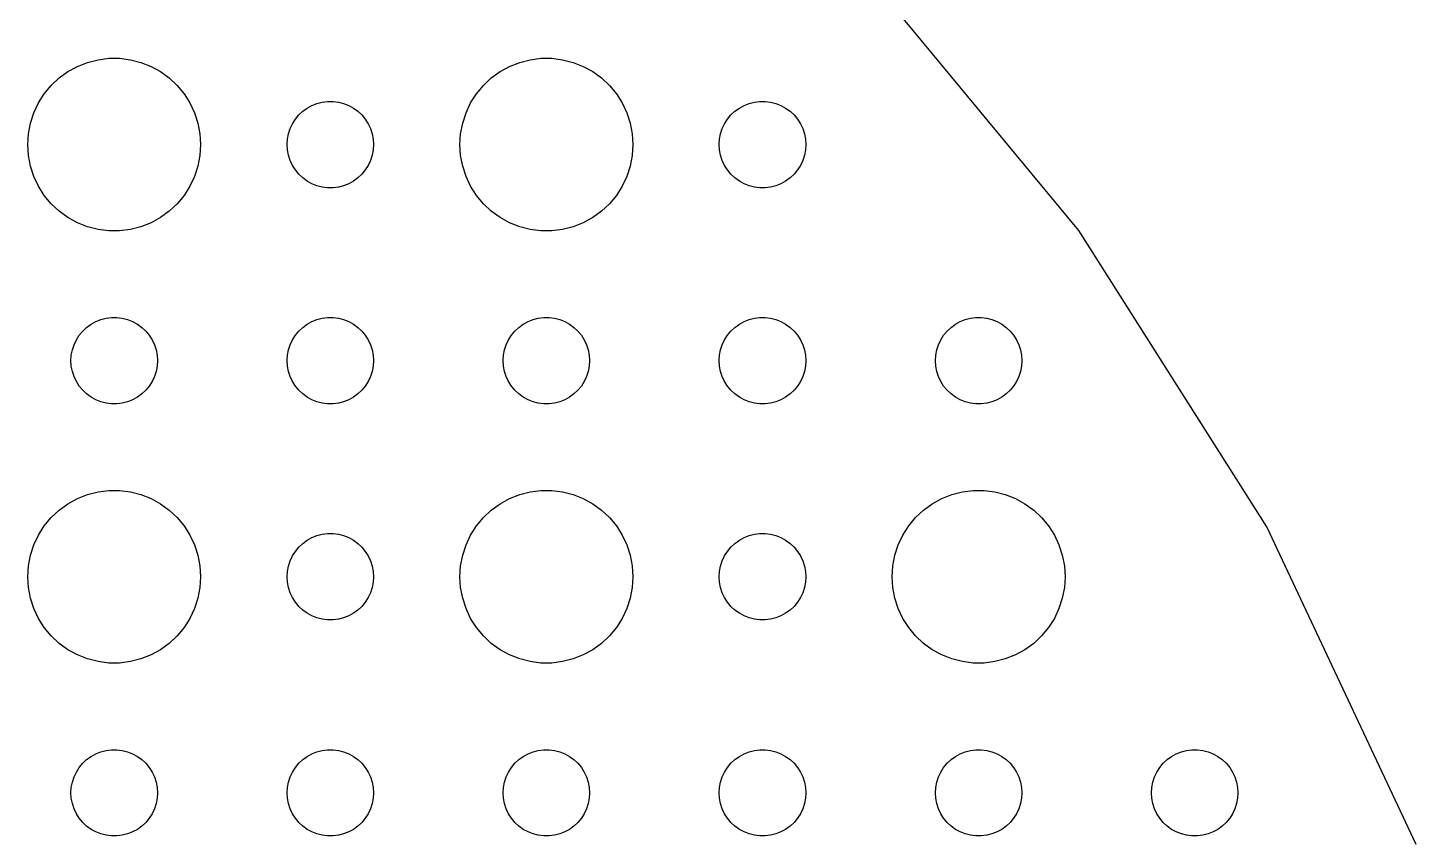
# Model space of a CAD drawing. Header units: metres. Extents: x -97 to 97, y -97 to 97.
# Drawn here: x 42 to 90.19, y 35.86 to 64.05 of the extents above; entities that cross this region are included whole.
import ezdxf

# ---------------------------------------------------------------- set-up
doc = ezdxf.new("R2010")
doc.units = ezdxf.units.M

msp = doc.modelspace()

# ---------------------------------------------------------------- linework, layer by layer
for p, q in [((78.4746, 57.0152), (70.7099, 66.4011)), ((43.3925, 62.533), (43.7227, 62.7145)), ((43.7227, 62.7145), (44.0729, 62.8532)), ((44.0729, 62.8532), (44.4379, 62.9469)), ((44.4379, 62.9469), (44.8116, 62.9941)), ((44.8116, 62.9941), (45.1884, 62.9941)), ((45.1884, 62.9941), (45.5621, 62.9469)), ((45.5621, 62.9469), (45.927, 62.8532)), ((45.927, 62.8532), (46.2773, 62.7145)), ((46.2773, 62.7145), (46.6075, 62.533)), ((58.3925, 62.533), (58.7227, 62.7145)), ((58.7227, 62.7145), (59.0729, 62.8532)), ((59.0729, 62.8532), (59.4379, 62.9469)), ((59.4379, 62.9469), (59.8116, 62.9941)), ((59.8116, 62.9941), (60.1884, 62.9941)), ((60.1884, 62.9941), (60.5621, 62.9469)), ((60.5621, 62.9469), (60.927, 62.8532)), ((60.927, 62.8532), (61.2773, 62.7145)), ((61.2773, 62.7145), (61.6075, 62.533)), ((42.8131, 62.0536), (43.0877, 62.3115)), ((43.0877, 62.3115), (43.3925, 62.533)), ((46.6075, 62.533), (46.9123, 62.3115)), ((46.9123, 62.3115), (47.1869, 62.0536)), ((57.8131, 62.0536), (58.0877, 62.3115)), ((58.0877, 62.3115), (58.3925, 62.533)), ((61.6075, 62.533), (61.9123, 62.3115)), ((61.9123, 62.3115), (62.1869, 62.0536)), ((42.3711, 61.4453), (42.5729, 61.7634)), ((42.5729, 61.7634), (42.8131, 62.0536)), ((47.1869, 62.0536), (47.427, 61.7634)), ((47.427, 61.7634), (47.6289, 61.4453)), ((57.3711, 61.4453), (57.5729, 61.7634)), ((57.5729, 61.7634), (57.8131, 62.0536)), ((62.1869, 62.0536), (62.427, 61.7634)), ((62.427, 61.7634), (62.6289, 61.4453)), ((42.2107, 61.1044), (42.3711, 61.4453)), ((47.6289, 61.4453), (47.7893, 61.1044)), ((51.5439, 61.1558), (51.6963, 61.2665)), ((51.6963, 61.2665), (51.8613, 61.3572)), ((51.8613, 61.3572), (52.0365, 61.4266)), ((52.0365, 61.4266), (52.2189, 61.4734)), ((52.2189, 61.4734), (52.4058, 61.497)), ((52.4058, 61.497), (52.5942, 61.497)), ((52.5942, 61.497), (52.7811, 61.4734)), ((52.7811, 61.4734), (52.9635, 61.4266)), ((52.9635, 61.4266), (53.1387, 61.3572)), ((53.1387, 61.3572), (53.3037, 61.2665)), ((53.3037, 61.2665), (53.4561, 61.1558)), ((57.2107, 61.1044), (57.3711, 61.4453)), ((62.6289, 61.4453), (62.7893, 61.1044)), ((66.5439, 61.1558), (66.6963, 61.2665)), ((66.6963, 61.2665), (66.8613, 61.3572)), ((66.8613, 61.3572), (67.0365, 61.4266)), ((67.0365, 61.4266), (67.2189, 61.4734)), ((67.2189, 61.4734), (67.4058, 61.497)), ((67.4058, 61.497), (67.5942, 61.497)), ((67.5942, 61.497), (67.7811, 61.4734)), ((67.7811, 61.4734), (67.9635, 61.4266)), ((67.9635, 61.4266), (68.1387, 61.3572)), ((68.1387, 61.3572), (68.3037, 61.2665)), ((68.3037, 61.2665), (68.4561, 61.1558)), ((42.0237, 60.376), (42.0942, 60.7461)), ((42.0942, 60.7461), (42.2107, 61.1044)), ((47.7893, 61.1044), (47.9057, 60.7461)), ((47.9057, 60.7461), (47.9763, 60.376)), ((51.1053, 60.5522), (51.1855, 60.7226)), ((51.1855, 60.7226), (51.2865, 60.8817)), ((51.2865, 60.8817), (51.4065, 61.0268)), ((51.4065, 61.0268), (51.5439, 61.1558)), ((53.4561, 61.1558), (53.5934, 61.0268)), ((53.5934, 61.0268), (53.7135, 60.8817)), ((53.7135, 60.8817), (53.8145, 60.7226)), ((53.8145, 60.7226), (53.8947, 60.5522)), ((57.0237, 60.376), (57.0942, 60.7461)), ((57.0942, 60.7461), (57.2107, 61.1044)), ((62.7893, 61.1044), (62.9057, 60.7461)), ((62.9057, 60.7461), (62.9763, 60.376)), ((66.1053, 60.5522), (66.1855, 60.7226)), ((66.1855, 60.7226), (66.2865, 60.8817)), ((66.2865, 60.8817), (66.4065, 61.0268)), ((66.4065, 61.0268), (66.5439, 61.1558)), ((68.4561, 61.1558), (68.5934, 61.0268)), ((68.5934, 61.0268), (68.7135, 60.8817)), ((68.7135, 60.8817), (68.8145, 60.7226)), ((68.8145, 60.7226), (68.8947, 60.5522)), ((42, 60), (42.0237, 60.376)), ((47.9763, 60.376), (48, 60)), ((51.0118, 60.188), (51.0471, 60.373)), ((51.0471, 60.373), (51.1053, 60.5522)), ((53.8947, 60.5522), (53.9529, 60.373)), ((53.9529, 60.373), (53.9882, 60.188)), ((57, 60), (57.0237, 60.376)), ((62.9763, 60.376), (63, 60)), ((66.0118, 60.188), (66.0471, 60.373)), ((66.0471, 60.373), (66.1053, 60.5522)), ((68.8947, 60.5522), (68.9529, 60.373)), ((68.9529, 60.373), (68.9882, 60.188)), ((42.0237, 59.624), (42, 60)), ((48, 60), (47.9763, 59.624)), ((51, 60), (51.0118, 60.188)), ((51.0118, 59.812), (51, 60)), ((51.0471, 59.627), (51.0118, 59.812)), ((53.9882, 59.812), (53.9529, 59.627)), ((53.9882, 60.188), (54, 60)), ((54, 60), (53.9882, 59.812)), ((57.0237, 59.624), (57, 60)), ((63, 60), (62.9763, 59.624)), ((66, 60), (66.0118, 60.188)), ((66.0118, 59.812), (66, 60)), ((66.0471, 59.627), (66.0118, 59.812)), ((68.9882, 59.812), (68.9529, 59.627)), ((68.9882, 60.188), (69, 60)), ((69, 60), (68.9882, 59.812)), ((42.0942, 59.2539), (42.0237, 59.624)), ((47.9763, 59.624), (47.9057, 59.2539)), ((51.1053, 59.4478), (51.0471, 59.627)), ((51.1855, 59.2774), (51.1053, 59.4478)), ((51.2865, 59.1183), (51.1855, 59.2774)), ((53.8145, 59.2774), (53.7135, 59.1183)), ((53.8947, 59.4478), (53.8145, 59.2774)), ((53.9529, 59.627), (53.8947, 59.4478)), ((57.0942, 59.2539), (57.0237, 59.624)), ((62.9763, 59.624), (62.9057, 59.2539)), ((66.1053, 59.4478), (66.0471, 59.627)), ((66.1855, 59.2774), (66.1053, 59.4478)), ((66.2865, 59.1183), (66.1855, 59.2774)), ((68.8145, 59.2774), (68.7135, 59.1183)), ((68.8947, 59.4478), (68.8145, 59.2774)), ((68.9529, 59.627), (68.8947, 59.4478)), ((42.2107, 58.8956), (42.0942, 59.2539)), ((42.3711, 58.5547), (42.2107, 58.8956)), ((47.7893, 58.8956), (47.6289, 58.5547)), ((47.9057, 59.2539), (47.7893, 58.8956)), ((51.4065, 58.9732), (51.2865, 59.1183)), ((51.5439, 58.8442), (51.4065, 58.9732)), ((51.6963, 58.7335), (51.5439, 58.8442)), ((53.4561, 58.8442), (53.3037, 58.7335)), ((53.5934, 58.9732), (53.4561, 58.8442)), ((53.7135, 59.1183), (53.5934, 58.9732)), ((57.2107, 58.8956), (57.0942, 59.2539)), ((57.3711, 58.5547), (57.2107, 58.8956)), ((62.7893, 58.8956), (62.6289, 58.5547)), ((62.9057, 59.2539), (62.7893, 58.8956)), ((66.4065, 58.9732), (66.2865, 59.1183)), ((66.5439, 58.8442), (66.4065, 58.9732)), ((66.6963, 58.7335), (66.5439, 58.8442)), ((68.4561, 58.8442), (68.3037, 58.7335)), ((68.5934, 58.9732), (68.4561, 58.8442)), ((68.7135, 59.1183), (68.5934, 58.9732)), ((42.5729, 58.2366), (42.3711, 58.5547)), ((47.6289, 58.5547), (47.427, 58.2366)), ((51.8613, 58.6428), (51.6963, 58.7335)), ((52.0365, 58.5734), (51.8613, 58.6428)), ((52.2189, 58.5266), (52.0365, 58.5734)), ((52.4058, 58.503), (52.2189, 58.5266)), ((52.5942, 58.503), (52.4058, 58.503)), ((52.7811, 58.5266), (52.5942, 58.503)), ((52.9635, 58.5734), (52.7811, 58.5266)), ((53.1387, 58.6428), (52.9635, 58.5734)), ((53.3037, 58.7335), (53.1387, 58.6428)), ((57.5729, 58.2366), (57.3711, 58.5547)), ((62.6289, 58.5547), (62.427, 58.2366)), ((66.8613, 58.6428), (66.6963, 58.7335)), ((67.0365, 58.5734), (66.8613, 58.6428)), ((67.2189, 58.5266), (67.0365, 58.5734)), ((67.4058, 58.503), (67.2189, 58.5266)), ((67.5942, 58.503), (67.4058, 58.503)), ((67.7811, 58.5266), (67.5942, 58.503)), ((67.9635, 58.5734), (67.7811, 58.5266)), ((68.1387, 58.6428), (67.9635, 58.5734)), ((68.3037, 58.7335), (68.1387, 58.6428)), ((42.8131, 57.9464), (42.5729, 58.2366)), ((43.0877, 57.6885), (42.8131, 57.9464)), ((47.1869, 57.9464), (46.9123, 57.6885)), ((47.427, 58.2366), (47.1869, 57.9464)), ((57.8131, 57.9464), (57.5729, 58.2366)), ((58.0877, 57.6885), (57.8131, 57.9464)), ((62.1869, 57.9464), (61.9123, 57.6885)), ((62.427, 58.2366), (62.1869, 57.9464)), ((43.3925, 57.467), (43.0877, 57.6885)), ((43.7227, 57.2855), (43.3925, 57.467)), ((46.6075, 57.467), (46.2773, 57.2855)), ((46.9123, 57.6885), (46.6075, 57.467)), ((58.3925, 57.467), (58.0877, 57.6885)), ((58.7227, 57.2855), (58.3925, 57.467)), ((61.6075, 57.467), (61.2773, 57.2855)), ((61.9123, 57.6885), (61.6075, 57.467)), ((44.0729, 57.1468), (43.7227, 57.2855)), ((44.4379, 57.0531), (44.0729, 57.1468)), ((44.8116, 57.0059), (44.4379, 57.0531)), ((45.1884, 57.0059), (44.8116, 57.0059)), ((45.5621, 57.0531), (45.1884, 57.0059)), ((45.927, 57.1468), (45.5621, 57.0531)), ((46.2773, 57.2855), (45.927, 57.1468)), ((59.0729, 57.1468), (58.7227, 57.2855)), ((59.4379, 57.0531), (59.0729, 57.1468)), ((59.8116, 57.0059), (59.4379, 57.0531)), ((60.1884, 57.0059), (59.8116, 57.0059)), ((60.5621, 57.0531), (60.1884, 57.0059)), ((60.927, 57.1468), (60.5621, 57.0531)), ((61.2773, 57.2855), (60.927, 57.1468)), ((85.0017, 46.7301), (78.4746, 57.0152)), ((44.5365, 53.9266), (44.7189, 53.9734)), ((44.7189, 53.9734), (44.9058, 53.997)), ((44.9058, 53.997), (45.0942, 53.997)), ((45.0942, 53.997), (45.2811, 53.9734)), ((45.2811, 53.9734), (45.4635, 53.9266)), ((52.0365, 53.9266), (52.2189, 53.9734)), ((52.2189, 53.9734), (52.4058, 53.997)), ((52.4058, 53.997), (52.5942, 53.997)), ((52.5942, 53.997), (52.7811, 53.9734)), ((52.7811, 53.9734), (52.9635, 53.9266)), ((59.5365, 53.9266), (59.7189, 53.9734)), ((59.7189, 53.9734), (59.9058, 53.997)), ((59.9058, 53.997), (60.0942, 53.997)), ((60.0942, 53.997), (60.2811, 53.9734)), ((60.2811, 53.9734), (60.4635, 53.9266)), ((67.0365, 53.9266), (67.2189, 53.9734)), ((67.2189, 53.9734), (67.4058, 53.997)), ((67.4058, 53.997), (67.5942, 53.997)), ((67.5942, 53.997), (67.7811, 53.9734)), ((67.7811, 53.9734), (67.9635, 53.9266)), ((74.5365, 53.9266), (74.7189, 53.9734)), ((74.7189, 53.9734), (74.9058, 53.997)), ((74.9058, 53.997), (75.0942, 53.997)), ((75.0942, 53.997), (75.2811, 53.9734)), ((75.2811, 53.9734), (75.4635, 53.9266)), ((43.7865, 53.3817), (43.9065, 53.5268)), ((43.9065, 53.5268), (44.0439, 53.6558)), ((44.0439, 53.6558), (44.1963, 53.7665)), ((44.1963, 53.7665), (44.3613, 53.8572)), ((44.3613, 53.8572), (44.5365, 53.9266)), ((45.4635, 53.9266), (45.6387, 53.8572)), ((45.6387, 53.8572), (45.8037, 53.7665)), ((45.8037, 53.7665), (45.9561, 53.6558)), ((45.9561, 53.6558), (46.0934, 53.5268)), ((46.0934, 53.5268), (46.2135, 53.3817)), ((51.2865, 53.3817), (51.4065, 53.5268)), ((51.4065, 53.5268), (51.5439, 53.6558)), ((51.5439, 53.6558), (51.6963, 53.7665)), ((51.6963, 53.7665), (51.8613, 53.8572)), ((51.8613, 53.8572), (52.0365, 53.9266)), ((52.9635, 53.9266), (53.1387, 53.8572)), ((53.1387, 53.8572), (53.3037, 53.7665)), ((53.3037, 53.7665), (53.4561, 53.6558)), ((53.4561, 53.6558), (53.5934, 53.5268)), ((53.5934, 53.5268), (53.7135, 53.3817)), ((58.7865, 53.3817), (58.9065, 53.5268)), ((58.9065, 53.5268), (59.0439, 53.6558)), ((59.0439, 53.6558), (59.1963, 53.7665)), ((59.1963, 53.7665), (59.3613, 53.8572)), ((59.3613, 53.8572), (59.5365, 53.9266)), ((60.4635, 53.9266), (60.6387, 53.8572)), ((60.6387, 53.8572), (60.8037, 53.7665)), ((60.8037, 53.7665), (60.9561, 53.6558)), ((60.9561, 53.6558), (61.0934, 53.5268)), ((61.0934, 53.5268), (61.2135, 53.3817)), ((66.2865, 53.3817), (66.4065, 53.5268)), ((66.4065, 53.5268), (66.5439, 53.6558)), ((66.5439, 53.6558), (66.6963, 53.7665)), ((66.6963, 53.7665), (66.8613, 53.8572)), ((66.8613, 53.8572), (67.0365, 53.9266)), ((67.9635, 53.9266), (68.1387, 53.8572)), ((68.1387, 53.8572), (68.3037, 53.7665)), ((68.3037, 53.7665), (68.4561, 53.6558)), ((68.4561, 53.6558), (68.5934, 53.5268)), ((68.5934, 53.5268), (68.7135, 53.3817)), ((73.7865, 53.3817), (73.9065, 53.5268)), ((73.9065, 53.5268), (74.0439, 53.6558)), ((74.0439, 53.6558), (74.1963, 53.7665)), ((74.1963, 53.7665), (74.3613, 53.8572)), ((74.3613, 53.8572), (74.5365, 53.9266)), ((75.4635, 53.9266), (75.6387, 53.8572)), ((75.6387, 53.8572), (75.8037, 53.7665)), ((75.8037, 53.7665), (75.9561, 53.6558)), ((75.9561, 53.6558), (76.0934, 53.5268)), ((76.0934, 53.5268), (76.2135, 53.3817)), ((43.5471, 52.873), (43.6053, 53.0522)), ((43.6053, 53.0522), (43.6855, 53.2226)), ((43.6855, 53.2226), (43.7865, 53.3817)), ((46.2135, 53.3817), (46.3145, 53.2226)), ((46.3145, 53.2226), (46.3947, 53.0522)), ((46.3947, 53.0522), (46.4529, 52.873)), ((51.0471, 52.873), (51.1053, 53.0522)), ((51.1053, 53.0522), (51.1855, 53.2226)), ((51.1855, 53.2226), (51.2865, 53.3817)), ((53.7135, 53.3817), (53.8145, 53.2226)), ((53.8145, 53.2226), (53.8947, 53.0522)), ((53.8947, 53.0522), (53.9529, 52.873)), ((58.5471, 52.873), (58.6053, 53.0522)), ((58.6053, 53.0522), (58.6855, 53.2226)), ((58.6855, 53.2226), (58.7865, 53.3817)), ((61.2135, 53.3817), (61.3145, 53.2226)), ((61.3145, 53.2226), (61.3947, 53.0522)), ((61.3947, 53.0522), (61.4529, 52.873)), ((66.0471, 52.873), (66.1053, 53.0522)), ((66.1053, 53.0522), (66.1855, 53.2226)), ((66.1855, 53.2226), (66.2865, 53.3817)), ((68.7135, 53.3817), (68.8145, 53.2226)), ((68.8145, 53.2226), (68.8947, 53.0522)), ((68.8947, 53.0522), (68.9529, 52.873)), ((73.5471, 52.873), (73.6053, 53.0522)), ((73.6053, 53.0522), (73.6855, 53.2226)), ((73.6855, 53.2226), (73.7865, 53.3817)), ((76.2135, 53.3817), (76.3145, 53.2226)), ((76.3145, 53.2226), (76.3947, 53.0522)), ((76.3947, 53.0522), (76.4529, 52.873)), ((43.5, 52.5), (43.5118, 52.688)), ((43.5118, 52.688), (43.5471, 52.873)), ((46.4529, 52.873), (46.4882, 52.688)), ((46.4882, 52.688), (46.5, 52.5)), ((51, 52.5), (51.0118, 52.688)), ((51.0118, 52.688), (51.0471, 52.873)), ((53.9529, 52.873), (53.9882, 52.688)), ((53.9882, 52.688), (54, 52.5)), ((58.5, 52.5), (58.5118, 52.688)), ((58.5118, 52.688), (58.5471, 52.873)), ((61.4529, 52.873), (61.4882, 52.688)), ((61.4882, 52.688), (61.5, 52.5)), ((66, 52.5), (66.0118, 52.688)), ((66.0118, 52.688), (66.0471, 52.873)), ((68.9529, 52.873), (68.9882, 52.688)), ((68.9882, 52.688), (69, 52.5)), ((73.5, 52.5), (73.5118, 52.688)), ((73.5118, 52.688), (73.5471, 52.873)), ((76.4529, 52.873), (76.4882, 52.688)), ((76.4882, 52.688), (76.5, 52.5)), ((43.5118, 52.312), (43.5, 52.5)), ((43.5471, 52.127), (43.5118, 52.312)), ((43.6053, 51.9478), (43.5471, 52.127)), ((46.4529, 52.127), (46.3947, 51.9478)), ((46.4882, 52.312), (46.4529, 52.127)), ((46.5, 52.5), (46.4882, 52.312)), ((51.0118, 52.312), (51, 52.5)), ((51.0471, 52.127), (51.0118, 52.312)), ((51.1053, 51.9478), (51.0471, 52.127)), ((53.9529, 52.127), (53.8947, 51.9478)), ((53.9882, 52.312), (53.9529, 52.127)), ((54, 52.5), (53.9882, 52.312)), ((58.5118, 52.312), (58.5, 52.5)), ((58.5471, 52.127), (58.5118, 52.312)), ((58.6053, 51.9478), (58.5471, 52.127)), ((61.4529, 52.127), (61.3947, 51.9478)), ((61.4882, 52.312), (61.4529, 52.127)), ((61.5, 52.5), (61.4882, 52.312)), ((66.0118, 52.312), (66, 52.5)), ((66.0471, 52.127), (66.0118, 52.312)), ((66.1053, 51.9478), (66.0471, 52.127)), ((68.9529, 52.127), (68.8947, 51.9478)), ((68.9882, 52.312), (68.9529, 52.127)), ((69, 52.5), (68.9882, 52.312)), ((73.5118, 52.312), (73.5, 52.5)), ((73.5471, 52.127), (73.5118, 52.312)), ((73.6053, 51.9478), (73.5471, 52.127)), ((76.4529, 52.127), (76.3947, 51.9478)), ((76.4882, 52.312), (76.4529, 52.127)), ((76.5, 52.5), (76.4882, 52.312)), ((43.6855, 51.7774), (43.6053, 51.9478)), ((43.7865, 51.6183), (43.6855, 51.7774)), ((43.9065, 51.4732), (43.7865, 51.6183)), ((46.2135, 51.6183), (46.0934, 51.4732)), ((46.3145, 51.7774), (46.2135, 51.6183)), ((46.3947, 51.9478), (46.3145, 51.7774)), ((51.1855, 51.7774), (51.1053, 51.9478)), ((51.2865, 51.6183), (51.1855, 51.7774)), ((51.4065, 51.4732), (51.2865, 51.6183)), ((53.7135, 51.6183), (53.5934, 51.4732)), ((53.8145, 51.7774), (53.7135, 51.6183)), ((53.8947, 51.9478), (53.8145, 51.7774)), ((58.6855, 51.7774), (58.6053, 51.9478)), ((58.7865, 51.6183), (58.6855, 51.7774)), ((58.9065, 51.4732), (58.7865, 51.6183)), ((61.2135, 51.6183), (61.0934, 51.4732)), ((61.3145, 51.7774), (61.2135, 51.6183)), ((61.3947, 51.9478), (61.3145, 51.7774)), ((66.1855, 51.7774), (66.1053, 51.9478)), ((66.2865, 51.6183), (66.1855, 51.7774)), ((66.4065, 51.4732), (66.2865, 51.6183)), ((68.7135, 51.6183), (68.5934, 51.4732)), ((68.8145, 51.7774), (68.7135, 51.6183)), ((68.8947, 51.9478), (68.8145, 51.7774)), ((73.6855, 51.7774), (73.6053, 51.9478)), ((73.7865, 51.6183), (73.6855, 51.7774)), ((73.9065, 51.4732), (73.7865, 51.6183)), ((76.2135, 51.6183), (76.0934, 51.4732)), ((76.3145, 51.7774), (76.2135, 51.6183)), ((76.3947, 51.9478), (76.3145, 51.7774)), ((44.0439, 51.3442), (43.9065, 51.4732)), ((44.1963, 51.2335), (44.0439, 51.3442)), ((44.3613, 51.1428), (44.1963, 51.2335)), ((44.5365, 51.0734), (44.3613, 51.1428)), ((45.6387, 51.1428), (45.4635, 51.0734)), ((45.8037, 51.2335), (45.6387, 51.1428)), ((45.9561, 51.3442), (45.8037, 51.2335)), ((46.0934, 51.4732), (45.9561, 51.3442)), ((51.5439, 51.3442), (51.4065, 51.4732)), ((51.6963, 51.2335), (51.5439, 51.3442)), ((51.8613, 51.1428), (51.6963, 51.2335)), ((52.0365, 51.0734), (51.8613, 51.1428)), ((53.1387, 51.1428), (52.9635, 51.0734)), ((53.3037, 51.2335), (53.1387, 51.1428)), ((53.4561, 51.3442), (53.3037, 51.2335)), ((53.5934, 51.4732), (53.4561, 51.3442)), ((59.0439, 51.3442), (58.9065, 51.4732)), ((59.1963, 51.2335), (59.0439, 51.3442)), ((59.3613, 51.1428), (59.1963, 51.2335)), ((59.5365, 51.0734), (59.3613, 51.1428)), ((60.6387, 51.1428), (60.4635, 51.0734)), ((60.8037, 51.2335), (60.6387, 51.1428)), ((60.9561, 51.3442), (60.8037, 51.2335)), ((61.0934, 51.4732), (60.9561, 51.3442)), ((66.5439, 51.3442), (66.4065, 51.4732)), ((66.6963, 51.2335), (66.5439, 51.3442)), ((66.8613, 51.1428), (66.6963, 51.2335)), ((67.0365, 51.0734), (66.8613, 51.1428)), ((68.1387, 51.1428), (67.9635, 51.0734)), ((68.3037, 51.2335), (68.1387, 51.1428)), ((68.4561, 51.3442), (68.3037, 51.2335)), ((68.5934, 51.4732), (68.4561, 51.3442)), ((74.0439, 51.3442), (73.9065, 51.4732)), ((74.1963, 51.2335), (74.0439, 51.3442)), ((74.3613, 51.1428), (74.1963, 51.2335)), ((74.5365, 51.0734), (74.3613, 51.1428)), ((75.6387, 51.1428), (75.4635, 51.0734)), ((75.8037, 51.2335), (75.6387, 51.1428)), ((75.9561, 51.3442), (75.8037, 51.2335)), ((76.0934, 51.4732), (75.9561, 51.3442)), ((44.7189, 51.0266), (44.5365, 51.0734)), ((44.9058, 51.003), (44.7189, 51.0266)), ((45.0942, 51.003), (44.9058, 51.003)), ((45.2811, 51.0266), (45.0942, 51.003)), ((45.4635, 51.0734), (45.2811, 51.0266)), ((52.2189, 51.0266), (52.0365, 51.0734)), ((52.4058, 51.003), (52.2189, 51.0266)), ((52.5942, 51.003), (52.4058, 51.003)), ((52.7811, 51.0266), (52.5942, 51.003)), ((52.9635, 51.0734), (52.7811, 51.0266)), ((59.7189, 51.0266), (59.5365, 51.0734)), ((59.9058, 51.003), (59.7189, 51.0266)), ((60.0942, 51.003), (59.9058, 51.003)), ((60.2811, 51.0266), (60.0942, 51.003)), ((60.4635, 51.0734), (60.2811, 51.0266)), ((67.2189, 51.0266), (67.0365, 51.0734)), ((67.4058, 51.003), (67.2189, 51.0266)), ((67.5942, 51.003), (67.4058, 51.003)), ((67.7811, 51.0266), (67.5942, 51.003)), ((67.9635, 51.0734), (67.7811, 51.0266)), ((74.7189, 51.0266), (74.5365, 51.0734)), ((74.9058, 51.003), (74.7189, 51.0266)), ((75.0942, 51.003), (74.9058, 51.003)), ((75.2811, 51.0266), (75.0942, 51.003)), ((75.4635, 51.0734), (75.2811, 51.0266)), ((43.3925, 47.533), (43.7227, 47.7145)), ((43.7227, 47.7145), (44.0729, 47.8532)), ((44.0729, 47.8532), (44.4379, 47.9469)), ((44.4379, 47.9469), (44.8116, 47.9941)), ((44.8116, 47.9941), (45.1884, 47.9941)), ((45.1884, 47.9941), (45.5621, 47.9469)), ((45.5621, 47.9469), (45.927, 47.8532)), ((45.927, 47.8532), (46.2773, 47.7145)), ((46.2773, 47.7145), (46.6075, 47.533)), ((58.3925, 47.533), (58.7227, 47.7145)), ((58.7227, 47.7145), (59.0729, 47.8532)), ((59.0729, 47.8532), (59.4379, 47.9469)), ((59.4379, 47.9469), (59.8116, 47.9941)), ((59.8116, 47.9941), (60.1884, 47.9941)), ((60.1884, 47.9941), (60.5621, 47.9469)), ((60.5621, 47.9469), (60.927, 47.8532)), ((60.927, 47.8532), (61.2773, 47.7145)), ((61.2773, 47.7145), (61.6075, 47.533)), ((73.3925, 47.533), (73.7227, 47.7145)), ((73.7227, 47.7145), (74.073, 47.8532)), ((74.073, 47.8532), (74.4379, 47.9469)), ((74.4379, 47.9469), (74.8116, 47.9941)), ((74.8116, 47.9941), (75.1884, 47.9941)), ((75.1884, 47.9941), (75.5621, 47.9469)), ((75.5621, 47.9469), (75.927, 47.8532)), ((75.927, 47.8532), (76.2773, 47.7145)), ((76.2773, 47.7145), (76.6075, 47.533)), ((42.8131, 47.0536), (43.0877, 47.3115)), ((43.0877, 47.3115), (43.3925, 47.533)), ((46.6075, 47.533), (46.9123, 47.3115)), ((46.9123, 47.3115), (47.1869, 47.0536)), ((57.8131, 47.0536), (58.0877, 47.3115)), ((58.0877, 47.3115), (58.3925, 47.533)), ((61.6075, 47.533), (61.9123, 47.3115)), ((61.9123, 47.3115), (62.1869, 47.0536)), ((72.8131, 47.0536), (73.0877, 47.3115)), ((73.0877, 47.3115), (73.3925, 47.533)), ((76.6075, 47.533), (76.9123, 47.3115)), ((76.9123, 47.3115), (77.1869, 47.0536)), ((42.3711, 46.4453), (42.5729, 46.7634)), ((42.5729, 46.7634), (42.8131, 47.0536)), ((47.1869, 47.0536), (47.427, 46.7634)), ((47.427, 46.7634), (47.6289, 46.4453)), ((57.3711, 46.4453), (57.5729, 46.7634)), ((57.5729, 46.7634), (57.8131, 47.0536)), ((62.1869, 47.0536), (62.427, 46.7634)), ((62.427, 46.7634), (62.6289, 46.4453)), ((72.3711, 46.4453), (72.573, 46.7634)), ((72.573, 46.7634), (72.8131, 47.0536)), ((77.1869, 47.0536), (77.427, 46.7634)), ((77.427, 46.7634), (77.6289, 46.4453)), ((42.2107, 46.1044), (42.3711, 46.4453)), ((47.6289, 46.4453), (47.7893, 46.1044)), ((51.5439, 46.1558), (51.6963, 46.2665)), ((51.6963, 46.2665), (51.8613, 46.3572)), ((51.8613, 46.3572), (52.0365, 46.4266)), ((52.0365, 46.4266), (52.2189, 46.4734)), ((52.2189, 46.4734), (52.4058, 46.497)), ((52.4058, 46.497), (52.5942, 46.497)), ((52.5942, 46.497), (52.7811, 46.4734)), ((52.7811, 46.4734), (52.9635, 46.4266)), ((52.9635, 46.4266), (53.1387, 46.3572)), ((53.1387, 46.3572), (53.3037, 46.2665)), ((53.3037, 46.2665), (53.4561, 46.1558)), ((57.2107, 46.1044), (57.3711, 46.4453)), ((62.6289, 46.4453), (62.7893, 46.1044)), ((66.5439, 46.1558), (66.6963, 46.2665)), ((66.6963, 46.2665), (66.8613, 46.3572)), ((66.8613, 46.3572), (67.0365, 46.4266)), ((67.0365, 46.4266), (67.2189, 46.4734)), ((67.2189, 46.4734), (67.4058, 46.497)), ((67.4058, 46.497), (67.5942, 46.497)), ((67.5942, 46.497), (67.7811, 46.4734)), ((67.7811, 46.4734), (67.9635, 46.4266)), ((67.9635, 46.4266), (68.1387, 46.3572)), ((68.1387, 46.3572), (68.3037, 46.2665)), ((68.3037, 46.2665), (68.4561, 46.1558)), ((72.2107, 46.1044), (72.3711, 46.4453)), ((77.6289, 46.4453), (77.7893, 46.1044)), ((90.1883, 35.7081), (85.0017, 46.7301)), ((42.0942, 45.7461), (42.2107, 46.1044)), ((47.7893, 46.1044), (47.9057, 45.7461)), ((51.1855, 45.7226), (51.2865, 45.8817)), ((51.2865, 45.8817), (51.4065, 46.0268)), ((51.4065, 46.0268), (51.5439, 46.1558)), ((53.4561, 46.1558), (53.5934, 46.0268)), ((53.5934, 46.0268), (53.7135, 45.8817)), ((53.7135, 45.8817), (53.8145, 45.7226)), ((57.0942, 45.7461), (57.2107, 46.1044)), ((62.7893, 46.1044), (62.9057, 45.7461)), ((66.1855, 45.7226), (66.2865, 45.8817)), ((66.2865, 45.8817), (66.4065, 46.0268)), ((66.4065, 46.0268), (66.5439, 46.1558)), ((68.4561, 46.1558), (68.5934, 46.0268)), ((68.5934, 46.0268), (68.7135, 45.8817)), ((68.7135, 45.8817), (68.8145, 45.7226)), ((72.0943, 45.7461), (72.2107, 46.1044)), ((77.7893, 46.1044), (77.9057, 45.7461)), ((42, 45), (42.0237, 45.376)), ((42.0237, 45.376), (42.0942, 45.7461)), ((47.9057, 45.7461), (47.9763, 45.376)), ((47.9763, 45.376), (48, 45)), ((51.0118, 45.188), (51.0471, 45.373)), ((51.0471, 45.373), (51.1053, 45.5522)), ((51.1053, 45.5522), (51.1855, 45.7226)), ((53.8145, 45.7226), (53.8947, 45.5522)), ((53.8947, 45.5522), (53.9529, 45.373)), ((53.9529, 45.373), (53.9882, 45.188)), ((57, 45), (57.0237, 45.376)), ((57.0237, 45.376), (57.0942, 45.7461)), ((62.9057, 45.7461), (62.9763, 45.376)), ((62.9763, 45.376), (63, 45)), ((66.0118, 45.188), (66.0471, 45.373)), ((66.0471, 45.373), (66.1053, 45.5522)), ((66.1053, 45.5522), (66.1855, 45.7226)), ((68.8145, 45.7226), (68.8947, 45.5522)), ((68.8947, 45.5522), (68.9529, 45.373)), ((68.9529, 45.373), (68.9882, 45.188)), ((72, 45), (72.0237, 45.376)), ((72.0237, 45.376), (72.0943, 45.7461)), ((77.9057, 45.7461), (77.9763, 45.376)), ((77.9763, 45.376), (78, 45)), ((42.0237, 44.624), (42, 45)), ((48, 45), (47.9763, 44.624)), ((51, 45), (51.0118, 45.188)), ((51.0118, 44.812), (51, 45)), ((53.9882, 45.188), (54, 45)), ((54, 45), (53.9882, 44.812)), ((57.0237, 44.624), (57, 45)), ((63, 45), (62.9763, 44.624)), ((66, 45), (66.0118, 45.188)), ((66.0118, 44.812), (66, 45)), ((68.9882, 45.188), (69, 45)), ((69, 45), (68.9882, 44.812)), ((72.0237, 44.624), (72, 45)), ((78, 45), (77.9763, 44.624)), ((42.0942, 44.2539), (42.0237, 44.624)), ((47.9763, 44.624), (47.9057, 44.2539)), ((51.0471, 44.627), (51.0118, 44.812)), ((51.1053, 44.4478), (51.0471, 44.627)), ((51.1855, 44.2774), (51.1053, 44.4478)), ((53.8947, 44.4478), (53.8145, 44.2774)), ((53.9529, 44.627), (53.8947, 44.4478)), ((53.9882, 44.812), (53.9529, 44.627)), ((57.0942, 44.2539), (57.0237, 44.624)), ((62.9763, 44.624), (62.9057, 44.2539)), ((66.0471, 44.627), (66.0118, 44.812)), ((66.1053, 44.4478), (66.0471, 44.627)), ((66.1855, 44.2774), (66.1053, 44.4478)), ((68.8947, 44.4478), (68.8145, 44.2774)), ((68.9529, 44.627), (68.8947, 44.4478)), ((68.9882, 44.812), (68.9529, 44.627)), ((72.0943, 44.2539), (72.0237, 44.624)), ((77.9763, 44.624), (77.9057, 44.2539)), ((42.2107, 43.8956), (42.0942, 44.2539)), ((42.3711, 43.5547), (42.2107, 43.8956)), ((47.7893, 43.8956), (47.6289, 43.5547)), ((47.9057, 44.2539), (47.7893, 43.8956)), ((51.2865, 44.1183), (51.1855, 44.2774)), ((51.4065, 43.9732), (51.2865, 44.1183)), ((51.5439, 43.8442), (51.4065, 43.9732)), ((53.5934, 43.9732), (53.4561, 43.8442)), ((53.7135, 44.1183), (53.5934, 43.9732)), ((53.8145, 44.2774), (53.7135, 44.1183)), ((57.2107, 43.8956), (57.0942, 44.2539)), ((57.3711, 43.5547), (57.2107, 43.8956)), ((62.7893, 43.8956), (62.6289, 43.5547)), ((62.9057, 44.2539), (62.7893, 43.8956)), ((66.2865, 44.1183), (66.1855, 44.2774)), ((66.4065, 43.9732), (66.2865, 44.1183)), ((66.5439, 43.8442), (66.4065, 43.9732)), ((68.5934, 43.9732), (68.4561, 43.8442)), ((68.7135, 44.1183), (68.5934, 43.9732)), ((68.8145, 44.2774), (68.7135, 44.1183)), ((72.2107, 43.8956), (72.0943, 44.2539)), ((72.3711, 43.5547), (72.2107, 43.8956)), ((77.7893, 43.8956), (77.6289, 43.5547)), ((77.9057, 44.2539), (77.7893, 43.8956)), ((42.5729, 43.2366), (42.3711, 43.5547)), ((47.6289, 43.5547), (47.427, 43.2366)), ((51.6963, 43.7335), (51.5439, 43.8442)), ((51.8613, 43.6428), (51.6963, 43.7335)), ((52.0365, 43.5734), (51.8613, 43.6428)), ((52.2189, 43.5266), (52.0365, 43.5734)), ((52.4058, 43.503), (52.2189, 43.5266)), ((52.5942, 43.503), (52.4058, 43.503)), ((52.7811, 43.5266), (52.5942, 43.503)), ((52.9635, 43.5734), (52.7811, 43.5266)), ((53.1387, 43.6428), (52.9635, 43.5734)), ((53.3037, 43.7335), (53.1387, 43.6428)), ((53.4561, 43.8442), (53.3037, 43.7335)), ((57.5729, 43.2366), (57.3711, 43.5547)), ((62.6289, 43.5547), (62.427, 43.2366)), ((66.6963, 43.7335), (66.5439, 43.8442)), ((66.8613, 43.6428), (66.6963, 43.7335)), ((67.0365, 43.5734), (66.8613, 43.6428)), ((67.2189, 43.5266), (67.0365, 43.5734)), ((67.4058, 43.503), (67.2189, 43.5266)), ((67.5942, 43.503), (67.4058, 43.503)), ((67.7811, 43.5266), (67.5942, 43.503)), ((67.9635, 43.5734), (67.7811, 43.5266)), ((68.1387, 43.6428), (67.9635, 43.5734)), ((68.3037, 43.7335), (68.1387, 43.6428)), ((68.4561, 43.8442), (68.3037, 43.7335)), ((72.573, 43.2366), (72.3711, 43.5547)), ((77.6289, 43.5547), (77.427, 43.2366)), ((42.8131, 42.9464), (42.5729, 43.2366)), ((43.0877, 42.6885), (42.8131, 42.9464)), ((47.1869, 42.9464), (46.9123, 42.6885)), ((47.427, 43.2366), (47.1869, 42.9464)), ((57.8131, 42.9464), (57.5729, 43.2366)), ((58.0877, 42.6885), (57.8131, 42.9464)), ((62.1869, 42.9464), (61.9123, 42.6885)), ((62.427, 43.2366), (62.1869, 42.9464)), ((72.8131, 42.9464), (72.573, 43.2366)), ((73.0877, 42.6885), (72.8131, 42.9464)), ((77.1869, 42.9464), (76.9123, 42.6885)), ((77.427, 43.2366), (77.1869, 42.9464)), ((43.3925, 42.467), (43.0877, 42.6885)), ((43.7227, 42.2855), (43.3925, 42.467)), ((46.6075, 42.467), (46.2773, 42.2855)), ((46.9123, 42.6885), (46.6075, 42.467)), ((58.3925, 42.467), (58.0877, 42.6885)), ((58.7227, 42.2855), (58.3925, 42.467)), ((61.6075, 42.467), (61.2773, 42.2855)), ((61.9123, 42.6885), (61.6075, 42.467)), ((73.3925, 42.467), (73.0877, 42.6885)), ((73.7227, 42.2855), (73.3925, 42.467)), ((76.6075, 42.467), (76.2773, 42.2855)), ((76.9123, 42.6885), (76.6075, 42.467)), ((44.0729, 42.1468), (43.7227, 42.2855)), ((44.4379, 42.0531), (44.0729, 42.1468)), ((44.8116, 42.0059), (44.4379, 42.0531)), ((45.1884, 42.0059), (44.8116, 42.0059)), ((45.5621, 42.0531), (45.1884, 42.0059)), ((45.927, 42.1468), (45.5621, 42.0531)), ((46.2773, 42.2855), (45.927, 42.1468)), ((59.0729, 42.1468), (58.7227, 42.2855)), ((59.4379, 42.0531), (59.0729, 42.1468)), ((59.8116, 42.0059), (59.4379, 42.0531)), ((60.1884, 42.0059), (59.8116, 42.0059)), ((60.5621, 42.0531), (60.1884, 42.0059)), ((60.927, 42.1468), (60.5621, 42.0531)), ((61.2773, 42.2855), (60.927, 42.1468)), ((74.073, 42.1468), (73.7227, 42.2855)), ((74.4379, 42.0531), (74.073, 42.1468)), ((74.8116, 42.0059), (74.4379, 42.0531)), ((75.1884, 42.0059), (74.8116, 42.0059)), ((75.5621, 42.0531), (75.1884, 42.0059)), ((75.927, 42.1468), (75.5621, 42.0531)), ((76.2773, 42.2855), (75.927, 42.1468)), ((43.9065, 38.5268), (44.0439, 38.6558)), ((44.0439, 38.6558), (44.1963, 38.7665)), ((44.1963, 38.7665), (44.3613, 38.8572)), ((44.3613, 38.8572), (44.5365, 38.9266)), ((44.5365, 38.9266), (44.7189, 38.9734)), ((44.7189, 38.9734), (44.9058, 38.997)), ((44.9058, 38.997), (45.0942, 38.997)), ((45.0942, 38.997), (45.2811, 38.9734)), ((45.2811, 38.9734), (45.4635, 38.9266)), ((45.4635, 38.9266), (45.6387, 38.8572)), ((45.6387, 38.8572), (45.8037, 38.7665)), ((45.8037, 38.7665), (45.9561, 38.6558)), ((45.9561, 38.6558), (46.0934, 38.5268)), ((51.4065, 38.5268), (51.5439, 38.6558)), ((51.5439, 38.6558), (51.6963, 38.7665)), ((51.6963, 38.7665), (51.8613, 38.8572)), ((51.8613, 38.8572), (52.0365, 38.9266)), ((52.0365, 38.9266), (52.2189, 38.9734)), ((52.2189, 38.9734), (52.4058, 38.997)), ((52.4058, 38.997), (52.5942, 38.997)), ((52.5942, 38.997), (52.7811, 38.9734)), ((52.7811, 38.9734), (52.9635, 38.9266)), ((52.9635, 38.9266), (53.1387, 38.8572)), ((53.1387, 38.8572), (53.3037, 38.7665)), ((53.3037, 38.7665), (53.4561, 38.6558)), ((53.4561, 38.6558), (53.5934, 38.5268)), ((58.9065, 38.5268), (59.0439, 38.6558)), ((59.0439, 38.6558), (59.1963, 38.7665)), ((59.1963, 38.7665), (59.3613, 38.8572)), ((59.3613, 38.8572), (59.5365, 38.9266)), ((59.5365, 38.9266), (59.7189, 38.9734)), ((59.7189, 38.9734), (59.9058, 38.997)), ((59.9058, 38.997), (60.0942, 38.997)), ((60.0942, 38.997), (60.2811, 38.9734)), ((60.2811, 38.9734), (60.4635, 38.9266)), ((60.4635, 38.9266), (60.6387, 38.8572)), ((60.6387, 38.8572), (60.8037, 38.7665)), ((60.8037, 38.7665), (60.9561, 38.6558)), ((60.9561, 38.6558), (61.0934, 38.5268)), ((66.4065, 38.5268), (66.5439, 38.6558)), ((66.5439, 38.6558), (66.6963, 38.7665)), ((66.6963, 38.7665), (66.8613, 38.8572)), ((66.8613, 38.8572), (67.0365, 38.9266)), ((67.0365, 38.9266), (67.2189, 38.9734)), ((67.2189, 38.9734), (67.4058, 38.997)), ((67.4058, 38.997), (67.5942, 38.997)), ((67.5942, 38.997), (67.7811, 38.9734)), ((67.7811, 38.9734), (67.9635, 38.9266)), ((67.9635, 38.9266), (68.1387, 38.8572)), ((68.1387, 38.8572), (68.3037, 38.7665)), ((68.3037, 38.7665), (68.4561, 38.6558)), ((68.4561, 38.6558), (68.5934, 38.5268)), ((73.9065, 38.5268), (74.0439, 38.6558)), ((74.0439, 38.6558), (74.1963, 38.7665)), ((74.1963, 38.7665), (74.3613, 38.8572)), ((74.3613, 38.8572), (74.5365, 38.9266)), ((74.5365, 38.9266), (74.7189, 38.9734)), ((74.7189, 38.9734), (74.9058, 38.997)), ((74.9058, 38.997), (75.0942, 38.997)), ((75.0942, 38.997), (75.2811, 38.9734)), ((75.2811, 38.9734), (75.4635, 38.9266)), ((75.4635, 38.9266), (75.6387, 38.8572)), ((75.6387, 38.8572), (75.8037, 38.7665)), ((75.8037, 38.7665), (75.9561, 38.6558)), ((75.9561, 38.6558), (76.0934, 38.5268)), ((81.4065, 38.5268), (81.5439, 38.6558)), ((81.5439, 38.6558), (81.6963, 38.7665)), ((81.6963, 38.7665), (81.8613, 38.8572)), ((81.8613, 38.8572), (82.0365, 38.9266)), ((82.0365, 38.9266), (82.2189, 38.9734)), ((82.2189, 38.9734), (82.4058, 38.997)), ((82.4058, 38.997), (82.5942, 38.997)), ((82.5942, 38.997), (82.7811, 38.9734)), ((82.7811, 38.9734), (82.9635, 38.9266)), ((82.9635, 38.9266), (83.1387, 38.8572)), ((83.1387, 38.8572), (83.3037, 38.7665)), ((83.3037, 38.7665), (83.4561, 38.6558)), ((83.4561, 38.6558), (83.5934, 38.5268)), ((43.6053, 38.0522), (43.6855, 38.2226)), ((43.6855, 38.2226), (43.7865, 38.3817)), ((43.7865, 38.3817), (43.9065, 38.5268)), ((46.0934, 38.5268), (46.2135, 38.3817)), ((46.2135, 38.3817), (46.3145, 38.2226)), ((46.3145, 38.2226), (46.3947, 38.0522)), ((51.1053, 38.0522), (51.1855, 38.2226)), ((51.1855, 38.2226), (51.2865, 38.3817)), ((51.2865, 38.3817), (51.4065, 38.5268)), ((53.5934, 38.5268), (53.7135, 38.3817)), ((53.7135, 38.3817), (53.8145, 38.2226)), ((53.8145, 38.2226), (53.8947, 38.0522)), ((58.6053, 38.0522), (58.6855, 38.2226)), ((58.6855, 38.2226), (58.7865, 38.3817)), ((58.7865, 38.3817), (58.9065, 38.5268)), ((61.0934, 38.5268), (61.2135, 38.3817)), ((61.2135, 38.3817), (61.3145, 38.2226)), ((61.3145, 38.2226), (61.3947, 38.0522)), ((66.1053, 38.0522), (66.1855, 38.2226)), ((66.1855, 38.2226), (66.2865, 38.3817)), ((66.2865, 38.3817), (66.4065, 38.5268)), ((68.5934, 38.5268), (68.7135, 38.3817)), ((68.7135, 38.3817), (68.8145, 38.2226)), ((68.8145, 38.2226), (68.8947, 38.0522)), ((73.6053, 38.0522), (73.6855, 38.2226)), ((73.6855, 38.2226), (73.7865, 38.3817)), ((73.7865, 38.3817), (73.9065, 38.5268)), ((76.0934, 38.5268), (76.2135, 38.3817)), ((76.2135, 38.3817), (76.3145, 38.2226)), ((76.3145, 38.2226), (76.3947, 38.0522)), ((81.1053, 38.0522), (81.1855, 38.2226)), ((81.1855, 38.2226), (81.2865, 38.3817)), ((81.2865, 38.3817), (81.4065, 38.5268)), ((83.5934, 38.5268), (83.7135, 38.3817)), ((83.7135, 38.3817), (83.8145, 38.2226)), ((83.8145, 38.2226), (83.8947, 38.0522)), ((43.5, 37.5), (43.5118, 37.688)), ((43.5118, 37.688), (43.5471, 37.873)), ((43.5471, 37.873), (43.6053, 38.0522)), ((46.3947, 38.0522), (46.4529, 37.873)), ((46.4529, 37.873), (46.4882, 37.688)), ((46.4882, 37.688), (46.5, 37.5)), ((51, 37.5), (51.0118, 37.688)), ((51.0118, 37.688), (51.0471, 37.873)), ((51.0471, 37.873), (51.1053, 38.0522)), ((53.8947, 38.0522), (53.9529, 37.873)), ((53.9529, 37.873), (53.9882, 37.688)), ((53.9882, 37.688), (54, 37.5)), ((58.5, 37.5), (58.5118, 37.688)), ((58.5118, 37.688), (58.5471, 37.873)), ((58.5471, 37.873), (58.6053, 38.0522)), ((61.3947, 38.0522), (61.4529, 37.873)), ((61.4529, 37.873), (61.4882, 37.688)), ((61.4882, 37.688), (61.5, 37.5)), ((66, 37.5), (66.0118, 37.688)), ((66.0118, 37.688), (66.0471, 37.873)), ((66.0471, 37.873), (66.1053, 38.0522)), ((68.8947, 38.0522), (68.9529, 37.873)), ((68.9529, 37.873), (68.9882, 37.688)), ((68.9882, 37.688), (69, 37.5)), ((73.5, 37.5), (73.5118, 37.688)), ((73.5118, 37.688), (73.5471, 37.873)), ((73.5471, 37.873), (73.6053, 38.0522)), ((76.3947, 38.0522), (76.4529, 37.873)), ((76.4529, 37.873), (76.4882, 37.688)), ((76.4882, 37.688), (76.5, 37.5)), ((81, 37.5), (81.0118, 37.688)), ((81.0118, 37.688), (81.0471, 37.873)), ((81.0471, 37.873), (81.1053, 38.0522)), ((83.8947, 38.0522), (83.9529, 37.873)), ((83.9529, 37.873), (83.9882, 37.688)), ((83.9882, 37.688), (84, 37.5)), ((43.5118, 37.312), (43.5, 37.5)), ((43.5471, 37.127), (43.5118, 37.312)), ((43.6053, 36.9478), (43.5471, 37.127)), ((46.4529, 37.127), (46.3947, 36.9478)), ((46.4882, 37.312), (46.4529, 37.127)), ((46.5, 37.5), (46.4882, 37.312)), ((51.0118, 37.312), (51, 37.5)), ((51.0471, 37.127), (51.0118, 37.312)), ((51.1053, 36.9478), (51.0471, 37.127)), ((53.9529, 37.127), (53.8947, 36.9478)), ((53.9882, 37.312), (53.9529, 37.127)), ((54, 37.5), (53.9882, 37.312)), ((58.5118, 37.312), (58.5, 37.5)), ((58.5471, 37.127), (58.5118, 37.312)), ((58.6053, 36.9478), (58.5471, 37.127)), ((61.4529, 37.127), (61.3947, 36.9478)), ((61.4882, 37.312), (61.4529, 37.127)), ((61.5, 37.5), (61.4882, 37.312)), ((66.0118, 37.312), (66, 37.5)), ((66.0471, 37.127), (66.0118, 37.312)), ((66.1053, 36.9478), (66.0471, 37.127)), ((68.9529, 37.127), (68.8947, 36.9478)), ((68.9882, 37.312), (68.9529, 37.127)), ((69, 37.5), (68.9882, 37.312)), ((73.5118, 37.312), (73.5, 37.5)), ((73.5471, 37.127), (73.5118, 37.312)), ((73.6053, 36.9478), (73.5471, 37.127)), ((76.4529, 37.127), (76.3947, 36.9478)), ((76.4882, 37.312), (76.4529, 37.127)), ((76.5, 37.5), (76.4882, 37.312)), ((81.0118, 37.312), (81, 37.5)), ((81.0471, 37.127), (81.0118, 37.312)), ((81.1053, 36.9478), (81.0471, 37.127)), ((83.9529, 37.127), (83.8947, 36.9478)), ((83.9882, 37.312), (83.9529, 37.127)), ((84, 37.5), (83.9882, 37.312)), ((43.6855, 36.7774), (43.6053, 36.9478)), ((43.7865, 36.6183), (43.6855, 36.7774)), ((46.3145, 36.7774), (46.2135, 36.6183)), ((46.3947, 36.9478), (46.3145, 36.7774)), ((51.1855, 36.7774), (51.1053, 36.9478)), ((51.2865, 36.6183), (51.1855, 36.7774)), ((53.8145, 36.7774), (53.7135, 36.6183)), ((53.8947, 36.9478), (53.8145, 36.7774)), ((58.6855, 36.7774), (58.6053, 36.9478)), ((58.7865, 36.6183), (58.6855, 36.7774)), ((61.3145, 36.7774), (61.2135, 36.6183)), ((61.3947, 36.9478), (61.3145, 36.7774)), ((66.1855, 36.7774), (66.1053, 36.9478)), ((66.2865, 36.6183), (66.1855, 36.7774)), ((68.8145, 36.7774), (68.7135, 36.6183)), ((68.8947, 36.9478), (68.8145, 36.7774)), ((73.6855, 36.7774), (73.6053, 36.9478)), ((73.7865, 36.6183), (73.6855, 36.7774)), ((76.3145, 36.7774), (76.2135, 36.6183)), ((76.3947, 36.9478), (76.3145, 36.7774)), ((81.1855, 36.7774), (81.1053, 36.9478)), ((81.2865, 36.6183), (81.1855, 36.7774)), ((83.8145, 36.7774), (83.7135, 36.6183)), ((83.8947, 36.9478), (83.8145, 36.7774)), ((43.9065, 36.4732), (43.7865, 36.6183)), ((44.0439, 36.3442), (43.9065, 36.4732)), ((44.1963, 36.2335), (44.0439, 36.3442)), ((44.3613, 36.1428), (44.1963, 36.2335)), ((44.5365, 36.0734), (44.3613, 36.1428)), ((45.6387, 36.1428), (45.4635, 36.0734)), ((45.8037, 36.2335), (45.6387, 36.1428)), ((45.9561, 36.3442), (45.8037, 36.2335)), ((46.0934, 36.4732), (45.9561, 36.3442)), ((46.2135, 36.6183), (46.0934, 36.4732)), ((51.4065, 36.4732), (51.2865, 36.6183)), ((51.5439, 36.3442), (51.4065, 36.4732)), ((51.6963, 36.2335), (51.5439, 36.3442)), ((51.8613, 36.1428), (51.6963, 36.2335)), ((52.0365, 36.0734), (51.8613, 36.1428)), ((53.1387, 36.1428), (52.9635, 36.0734)), ((53.3037, 36.2335), (53.1387, 36.1428)), ((53.4561, 36.3442), (53.3037, 36.2335)), ((53.5934, 36.4732), (53.4561, 36.3442)), ((53.7135, 36.6183), (53.5934, 36.4732)), ((58.9065, 36.4732), (58.7865, 36.6183)), ((59.0439, 36.3442), (58.9065, 36.4732)), ((59.1963, 36.2335), (59.0439, 36.3442)), ((59.3613, 36.1428), (59.1963, 36.2335)), ((59.5365, 36.0734), (59.3613, 36.1428)), ((60.6387, 36.1428), (60.4635, 36.0734)), ((60.8037, 36.2335), (60.6387, 36.1428)), ((60.9561, 36.3442), (60.8037, 36.2335)), ((61.0934, 36.4732), (60.9561, 36.3442)), ((61.2135, 36.6183), (61.0934, 36.4732)), ((66.4065, 36.4732), (66.2865, 36.6183)), ((66.5439, 36.3442), (66.4065, 36.4732)), ((66.6963, 36.2335), (66.5439, 36.3442)), ((66.8613, 36.1428), (66.6963, 36.2335)), ((67.0365, 36.0734), (66.8613, 36.1428)), ((68.1387, 36.1428), (67.9635, 36.0734)), ((68.3037, 36.2335), (68.1387, 36.1428)), ((68.4561, 36.3442), (68.3037, 36.2335)), ((68.5934, 36.4732), (68.4561, 36.3442)), ((68.7135, 36.6183), (68.5934, 36.4732)), ((73.9065, 36.4732), (73.7865, 36.6183)), ((74.0439, 36.3442), (73.9065, 36.4732)), ((74.1963, 36.2335), (74.0439, 36.3442)), ((74.3613, 36.1428), (74.1963, 36.2335)), ((74.5365, 36.0734), (74.3613, 36.1428)), ((75.6387, 36.1428), (75.4635, 36.0734)), ((75.8037, 36.2335), (75.6387, 36.1428)), ((75.9561, 36.3442), (75.8037, 36.2335)), ((76.0934, 36.4732), (75.9561, 36.3442)), ((76.2135, 36.6183), (76.0934, 36.4732)), ((81.4065, 36.4732), (81.2865, 36.6183)), ((81.5439, 36.3442), (81.4065, 36.4732)), ((81.6963, 36.2335), (81.5439, 36.3442)), ((81.8613, 36.1428), (81.6963, 36.2335)), ((82.0365, 36.0734), (81.8613, 36.1428)), ((83.1387, 36.1428), (82.9635, 36.0734)), ((83.3037, 36.2335), (83.1387, 36.1428)), ((83.4561, 36.3442), (83.3037, 36.2335)), ((83.5934, 36.4732), (83.4561, 36.3442)), ((83.7135, 36.6183), (83.5934, 36.4732)), ((44.7189, 36.0266), (44.5365, 36.0734)), ((44.9058, 36.003), (44.7189, 36.0266)), ((45.0942, 36.003), (44.9058, 36.003)), ((45.2811, 36.0266), (45.0942, 36.003)), ((45.4635, 36.0734), (45.2811, 36.0266)), ((52.2189, 36.0266), (52.0365, 36.0734)), ((52.4058, 36.003), (52.2189, 36.0266)), ((52.5942, 36.003), (52.4058, 36.003)), ((52.7811, 36.0266), (52.5942, 36.003)), ((52.9635, 36.0734), (52.7811, 36.0266)), ((59.7189, 36.0266), (59.5365, 36.0734)), ((59.9058, 36.003), (59.7189, 36.0266)), ((60.0942, 36.003), (59.9058, 36.003)), ((60.2811, 36.0266), (60.0942, 36.003)), ((60.4635, 36.0734), (60.2811, 36.0266)), ((67.2189, 36.0266), (67.0365, 36.0734)), ((67.4058, 36.003), (67.2189, 36.0266)), ((67.5942, 36.003), (67.4058, 36.003)), ((67.7811, 36.0266), (67.5942, 36.003)), ((67.9635, 36.0734), (67.7811, 36.0266)), ((74.7189, 36.0266), (74.5365, 36.0734)), ((74.9058, 36.003), (74.7189, 36.0266)), ((75.0942, 36.003), (74.9058, 36.003)), ((75.2811, 36.0266), (75.0942, 36.003)), ((75.4635, 36.0734), (75.2811, 36.0266)), ((82.2189, 36.0266), (82.0365, 36.0734)), ((82.4058, 36.003), (82.2189, 36.0266)), ((82.5942, 36.003), (82.4058, 36.003)), ((82.7811, 36.0266), (82.5942, 36.003)), ((82.9635, 36.0734), (82.7811, 36.0266))]:
    msp.add_line(p, q)

doc.saveas('drawing.dxf')
